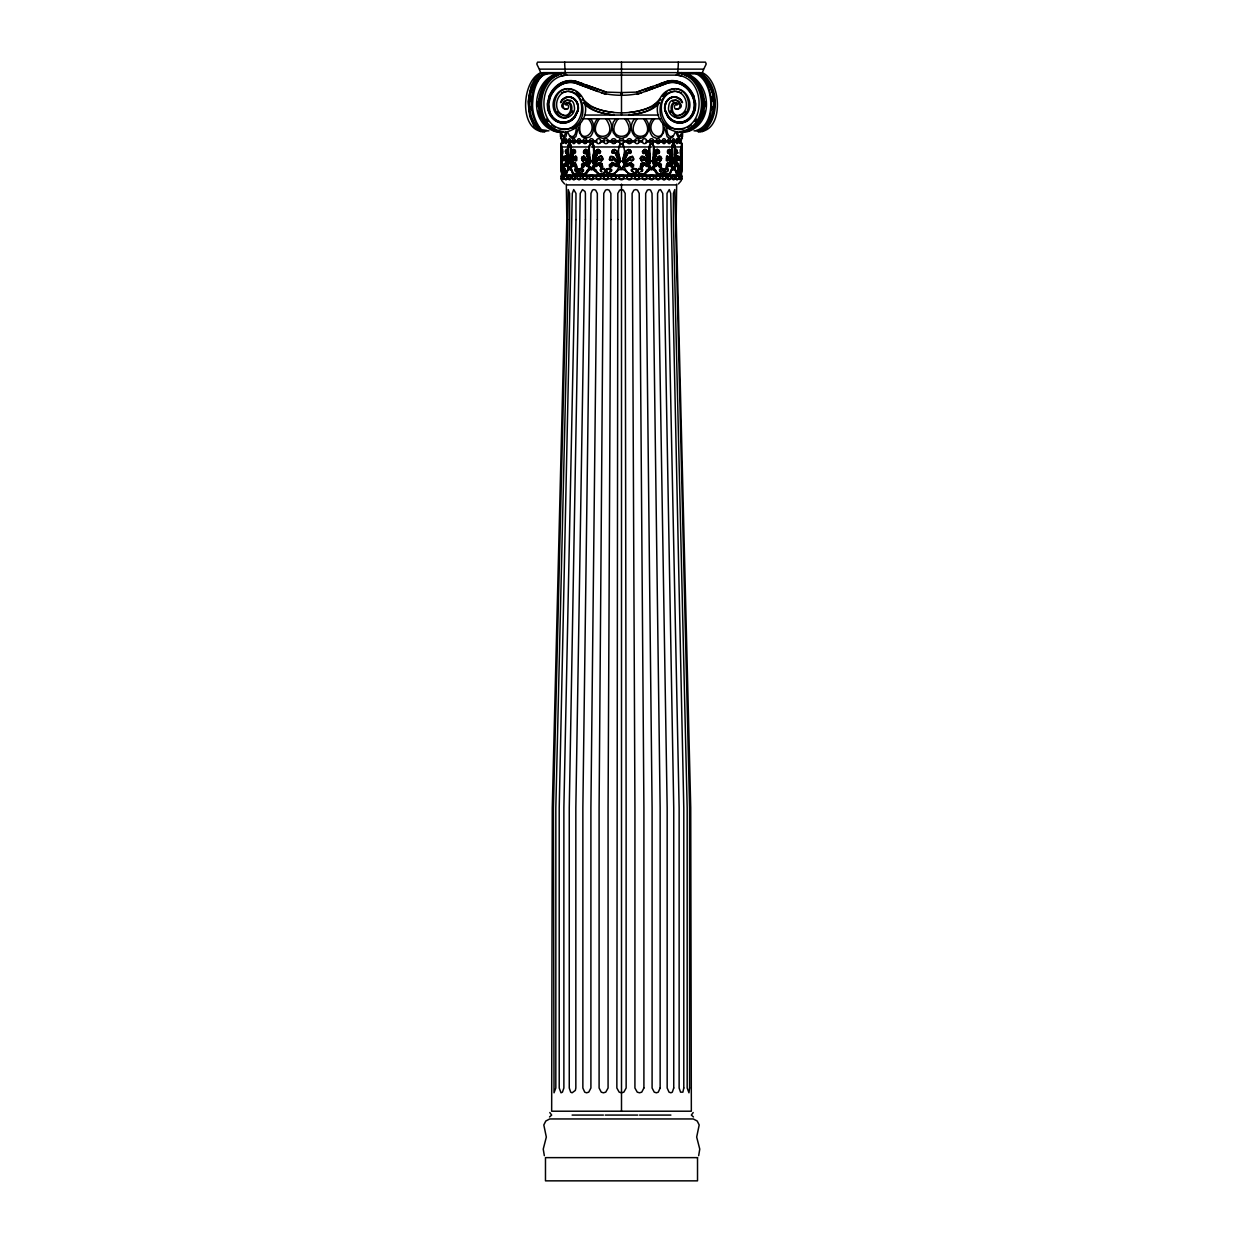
<?xml version="1.0" encoding="UTF-8"?>
<svg xmlns="http://www.w3.org/2000/svg" width="1243" height="1243" viewBox="0 0 1243 1243"><rect width="100%" height="100%" fill="white"/><g stroke="black" fill="none" stroke-linecap="round" stroke-linejoin="round"><path stroke-width="1.5" d="M565.922 152.936C567.678 148.834 567.119 173.787 570.382 167.525L571.329 166.904M681.009 174.875C683.541 168.411 679.719 139.651 681.661 153.324M586.945 155.919L585.531 151.724L584.334 153.293L583.449 151.739L585.841 149.315M621.5 169.25L620.335 167.339L613.887 164.697L612.271 164.868L610.655 167.09L609.521 164.977L612.178 162.988L617.118 164.713C623.365 165.956 613.762 148.787 613.747 152.936L612.411 153.013L611.898 151.739L613.11 149.844L616.481 150.807C618.781 164.651 624.219 164.651 626.519 150.807L629.89 149.844L631.102 151.739L630.589 153.013L629.253 152.936C629.238 148.787 619.635 165.956 625.882 164.713L630.822 162.988L633.479 164.977L632.345 167.09L630.729 164.868L629.113 164.697L622.665 167.339L621.5 169.25L625.602 170.415L629.176 174.517M648.862 166.904L651.783 169.592L650.773 167.339L644.76 164.697L643.252 164.868L641.761 167.09L640.689 164.977L643.159 162.988L647.774 164.713C653.6 165.801 644.604 148.803 644.62 152.936L643.392 153.013L643.299 150.729L646.391 149.937C650.524 164.278 653.103 165.226 656.553 149.937L658.572 149.844L659.474 152.469L658.557 153.526L657.159 151.895L655.76 155.919M671.671 166.904L673.877 169.468L673.364 167.339L669.402 164.697L668.128 166.671L666.854 166.407L668.346 162.988L671.391 164.713C675.26 164.962 669.216 148.942 669.309 152.936C667.118 154.753 666.916 150.667 668.175 149.642L670.397 150.652M561.339 153.324L561.727 149.517L561.852 157.317L562.535 149.315L562.722 153.526M562.768 159.399L562.986 160.906L562.83 156.183L562.395 160.906L562.628 158.358M562.224 174.875C560.142 172.497 562.411 161 561.168 167.525C562.271 181.866 562.022 170.555 565.037 168.799L564.291 171.954L564.555 168.193M680.589 174.44L679.579 171.72L680.869 168.193L680.869 171.954L680.278 168.193M705.573 106.525L705.62 101.553M681.584 150.17L682.003 143.737M562.178 159.399L562.193 158.374L561.277 162.957L562.426 158.498M677.932 157.193L678.258 156.478C679.766 164.309 676.658 155.515 677.419 160.565L678.631 159.539L678.103 156.276L674.188 162.957L676.347 149.937C680.698 157.861 674.669 147.653 676.674 153.526M676.798 153.075L676.829 151.677L675.974 155.919M679.486 170.384L678.616 173.942L676.301 172.777M665.922 173.896L663.98 171.72L665.906 168.193L664.896 168.908M663.607 172.637L664.29 170.12L661.727 168.209M561.401 153.091L560.935 167.339M579.393 172.637L578.896 170.12L581.273 168.209M577.078 173.896L579.02 171.72L579.052 170.12L577.094 168.193L578.104 168.908M678.15 158.358L677.451 160.906L676.86 158.374L674.063 169.25M574.25 153.075C574.577 146.534 565.021 176.024 575.385 156.183M678.041 164.791L677.528 167.277L677.015 164.697L674.529 167.339M562.597 151.677L561.914 153.293L561.587 143.737M682.065 167.339L681.211 164.697L680.418 166.546L680.76 162.771L681.863 164.76L681.444 161.139M680.232 159.399L680.014 160.906L680.17 156.183L680.465 160.549L681.024 158.172L681.925 163.175L681.848 153.091M560.966 159.026L560.997 143.737M568.937 169.25L569.636 167.339L573.598 164.697L574.872 166.671L576.146 166.407L574.654 162.988L571.609 164.713C566.42 160.798 573.505 150.341 569.791 144.406L568.362 144.406L567.88 147.497L568.641 161.528L566.357 149.315L565.829 153.526M567.973 147.482L568.113 155.033M657.531 151.677L658.262 153.526L659.318 151.755L658.246 149.642M680.776 165.07L680.791 167.09L681.211 159.57M562.1 178.588L561.945 174.843L561.665 176.086M561.044 178.588L560.779 176.288M594.138 166.904L591.217 169.592L592.227 167.339L598.24 164.697L599.747 164.868L601.239 167.09L602.311 164.977L599.841 162.988L595.226 164.713C589.306 165.785 598.644 148.585 598.271 153.075L599.483 153.526M598.567 153.075L598.334 151.677L599.079 153.293L599.965 152.392L599.701 150.729L596.609 149.937L593.89 157.395M651.845 169.25L652.793 167.339L657.951 164.697L659.241 164.868L659.147 166.873L660.344 167.277L661.447 164.977L659.318 162.988L653.74 164.558L652.653 161.528L654.082 147.482L652.995 144.219L651.456 143.737M654.144 153.091L654.253 150.17M561.183 157.395L561.945 149.315L562.131 153.526M561.463 155.282L560.795 161.543M624.281 153.091L624.639 150.17M562.131 171.954L562.131 168.193L563.374 171.72M562.333 171.954L562.722 168.193M562.457 152.625L561.867 162.957M629.315 159.71L624.079 164.542L630.838 162.771L633.588 164.791L633.464 166.546L631.118 166.873L630.729 164.868M561.292 159.073L561.168 161.528L561.883 159.073M561.805 152.936C561.758 148.135 560.826 166.003 561.23 161.978M578.461 170.384L577.995 172.373M702.015 130.515C719.744 119.592 718.221 83.701 699.887 73.881L699.964 72.638L677.497 72.638L677.404 73.881L679.222 73.865L679.331 72.638C709.986 74.922 714.29 127.299 682.982 131.758M671.686 157.317C675.089 171.285 670.039 146.084 673.209 144.406L674.079 143.955L674.965 145.571L674.996 164.558L677.684 162.988L678.258 167.09L677.637 164.868M674.514 159.026L674.359 161.528L676.643 149.315L677.466 153.153M589.213 147.482L589.477 155.033M680.978 160.487L680.978 156.4L681.366 158.638M574.577 159.399L574.639 158.374L569.636 167.339M636.525 171.736L635.763 169.343M603.29 173.445L605.481 170.384L602.715 168.706M561.277 162.957L562.007 151.677M618.361 150.17L620.071 144.406L622.929 144.406L624.204 147.497M674.374 155.033L674.343 145.571M674.996 155.033L674.856 145.571L673.892 143.737L672.09 147.482M530.994 101.553L531.398 96.55M568.657 145.571L568.626 155.033M660.282 160.689L658.666 158.374L658.774 160.565L660.173 160.906M696.266 130.422C716.962 124.813 714.305 81.96 696.189 73.865L696.298 72.638C715.58 77.765 717.988 134.073 694.029 130.81M711.68 109.726L711.975 106.525M713.094 109.462L713.389 106.401M571.314 157.317C567.833 171.425 572.992 145.835 570.071 144.219L569.108 143.737L568.144 145.571M570.366 161.528L571.407 147.482L570.584 144.219L569.014 144.219M568.471 167.339L565.985 164.697L564.384 166.407L565.316 162.988L567.228 164.713C567.212 159.197 563.483 160.021 564.742 156.478C569.838 169.39 570.133 157.643 572.526 149.937L574.561 150.729L574.142 153.293M599.546 159.399L599.934 158.374L598.536 159.71M676.285 176.288L676.378 178.759M630.403 159.399L630.543 158.172L630.652 160.565L632.034 160.906L633.806 159.539L632.423 156.276L627.793 158.498M563.623 178.588L563.638 176.288M568.129 176.288L568.222 178.759M679.362 176.288L679.455 178.759M548.971 130.81L542.663 131.152C535.935 124.098 531.584 112.336 532.765 101.553C533.169 93.893 534.77 86.047 539.074 79.568C543.797 71.224 554.192 74.192 561.945 73.865L561.836 72.638C534.878 75.217 526.97 116.826 550.54 129.552C568.035 139.387 590.798 122.234 584.614 102.765L583.355 102.765C590.922 111.761 603.026 113.486 613.995 115.055M554.86 131.152L555 129.925M561.432 160.44L561.976 158.172L562.022 160.487M677.823 72.296L678.15 66.702A16.081 2.098 -90 0 0 678.321 63.89L678.227 62.15M674.234 159.073L676.13 149.315L676.953 153.153M576.379 127.407C575.929 130.484 576.084 135.907 572.137 136.792L569.9 135.798M578.399 127.407L575.82 136.808L572.215 138.191M655.651 150.652L652.42 161.528L653.057 157.317M652.715 161.528L653.352 157.317M680.449 157.193C681.366 153.417 682.267 171.829 680.574 158.498M561.634 158.638L562.022 156.4L562.318 157.271M561.836 158.498L563.032 156.276M561.665 139.915C562.442 135.736 562.442 146.581 561.665 142.401M562.224 178.588L561.945 179.831L561.665 178.588M667.926 159.399L667.771 160.565L666.248 160.549L666.668 156.276L669.169 157.069L672.945 162.973L672.292 150.17M681.335 142.401C680.558 146.581 680.558 135.736 681.335 139.915M681.335 178.588L681.055 179.831L680.776 178.588M681.428 178.759L681.568 179.831M668.408 164.868L667.305 167.277L666.466 164.791L668.159 162.771M680.993 173.787L681.723 168.38M563.001 167.277C564.555 159.57 560.344 167.727 561.805 161.264M561.929 164.542L562.628 159.71M680.667 171.954L681.055 170.12L680.884 171.954M675.462 155.919L676.316 151.677M593.595 159.073C590.161 167.805 596.997 145.369 592.709 144.219M592.678 161.528L594.263 147.482L593.004 144.219L591.248 143.737M562.038 159.71C560.795 163.967 563.188 172.28 562.022 162.988L561.339 164.542M566.792 171.518L568.486 168.318M572.433 176.288L572.557 178.759A2.502 1.523 -90 0 0 575.012 178.945A2.502 1.523 -90 0 0 574.359 174.999A2.502 1.523 -90 0 0 572.324 177.345M653.523 155.033L653.461 145.571M667.942 176.288L668.081 178.759M571.733 155.282L572.075 153.231M677.855 174.875L679.688 172.637M562.426 165.599L561.013 169.468M580.139 124.16C576.441 147.202 601.332 133.187 588.296 118.8M583.93 160.565L583.915 158.172L582.718 160.689M664.368 127.407L663.451 132.721L660.825 136.808L656.801 138.47L652.793 136.808C648.504 131.882 648.085 123.88 652.295 118.8M591.544 143.737L590.005 144.219L588.918 147.482L590.347 161.528L589.26 164.558L583.682 162.988L581.553 164.977L582.656 167.277L583.853 166.873L583.759 164.868L585.049 164.697L590.207 167.339L591.155 169.25M589.539 145.571L588.918 153.091M577.265 177.345A2.502 1.771 -90 0 1 579.626 174.999A2.502 1.771 -90 0 1 580.372 178.945A2.502 1.771 -90 0 1 577.498 178.588L577.311 176.288M583.557 166.873L583.868 165.07L585.422 164.915M665.875 177.345L665.642 178.588A2.502 1.771 -90 0 1 662.628 178.945A2.502 1.771 -90 0 1 663.374 174.999A2.502 1.771 -90 0 1 665.735 177.345L665.689 176.288M675.182 158.047L674.188 162.957M672.836 176.288L672.976 178.759M675.804 157.97L674.794 162.973L677.513 156.183M629.005 115.055C639.974 113.486 652.078 111.761 659.645 102.765L658.386 102.765C651.472 124.098 679.144 141.282 696.002 127.283C715.393 112.025 706.397 75.217 681.164 72.638L681.055 73.865L696.189 73.865M643.159 159.399L641.637 160.906L639.927 158.358L643.004 156.183M560.36 132.286L560.484 136.792M624.483 153.091L622.883 159.026M642.491 166.873L642.864 165.07L644.62 164.915L647.106 166.686M643.252 164.868L642.786 166.873L640.3 166.546L641.139 163.439L643.051 162.771M583.759 164.868L582.47 167.09L581.584 164.791L582.392 163.439L587.038 163.765M562.178 174.44L563.281 170.384L562.147 168.675M670.428 171.518L671.577 169.095L673.877 168.38M570.739 157.395L572.106 150.652L573.489 149.315L575.136 151.755L573.738 153.075C574.25 146.379 566.218 173.523 572.883 158.638M583.138 176.288L583.309 178.759M656.428 176.288L656.599 178.759M659.815 178.588L659.862 176.288M618.579 147.482L619.931 144.219L623.069 144.219L624.421 150.17M667.677 168.799C669.759 170.182 665.518 173.352 667.6 170.866L667.615 170.011M667.6 170.866L667.833 168.799L665.751 168.193M674.685 162.957L676.782 151.724M612.271 164.868L611.882 166.873L609.536 166.546L609.412 164.791L612.162 162.771L618.921 164.542L612.457 158.172L612.146 160.487L610.018 160.378L609.893 157.271L612.162 156.4L613.669 157.224L619.371 163.175L620.506 161.528L619.123 155.033M678.709 171.954L678.756 168.675L678.352 170.866C678.756 176.009 677.388 160.937 678.585 171.954M589.508 176.288L589.695 178.759M653.445 178.588L653.492 176.288M662.799 176.288L662.985 178.759M573.691 151.832L574.732 152.392L573.691 151.832L573.691 152.936C575.882 154.753 576.084 150.667 574.825 149.642L572.603 150.652M566.901 132.721L565.907 136.808L563.561 138.191M680.822 134.089L678.631 138.47L676.099 132.721M680.216 169.343L680.325 173.072M569.853 161.528L570.459 159.073M596.469 176.288L596.671 178.759M600.416 178.588L600.462 176.288M642.538 176.288L642.74 178.759M680.791 135.767C679.051 138.657 677.513 133.7 677.684 132.286M674.685 169.499L673.877 169.592L674.374 167.525L676.845 164.915M562.675 173.072L562.784 169.343M562.924 139.915C564.446 135.611 564.446 146.705 562.924 142.401M562.924 176.086C564.446 171.798 564.446 182.892 562.924 178.588M680.076 142.401C678.554 146.705 678.554 135.611 680.076 139.915M680.076 178.588C678.554 182.892 678.554 171.798 680.076 176.086M624.095 155.033L622.494 161.528L623.629 163.175L626.348 160.44M603.88 176.288L604.098 178.759M611.509 176.288L611.727 178.759M627.218 176.288L627.435 178.759M639.057 178.588L639.12 176.288M649.965 176.288L650.182 178.759M655.993 155.857L653.569 163.175L657.034 158.638M665.285 110.378A10.659 9.229 -89.3 0 1 669.759 98.446A10.659 9.229 -89.3 0 1 680.884 100.341A10.674 9.245 -90 0 0 669.759 98.43A10.674 9.245 -90 0 0 665.331 110.394L668.299 116.407A17.386 15.009 89.5 0 0 691.17 115.754C694.821 110.114 695.272 102.749 692.444 96.659A25.917 22.529 -89.9 0 0 667.848 82.939L645.086 91.516M668.408 116.422A17.433 15.102 -90 0 0 691.403 115.785C695.148 110.161 695.598 102.734 692.786 96.628A25.994 22.498 90 0 0 668.237 82.846L657.842 86.715M681.941 168.38L680.791 174.253M670.971 171.674L672.043 169.794M530.808 92.246L533.682 83.965M619.465 176.288L619.698 178.759M635.173 176.288L635.406 178.759M681.413 143.737L680.869 153.526L681.18 151.693M565.316 132.286C565.441 133.654 564.011 138.626 562.209 135.798M587.255 170.12L586.199 172.777L583.06 174.253M656.055 155.919L657.469 151.724L659.427 152.392L658.666 153.293L658.106 151.693M656.584 154.132L657.827 151.677M582.47 170.866L582.361 169.203M668.081 170.12L666.776 171.643M595.273 153.231L596.904 149.75M575.633 169.203L576.053 171.954L575.167 168.799L577.249 168.193M576.224 171.643L575.245 171.208L575.323 168.799M594.76 155.282C590.876 169.934 588.576 155.841 586.447 149.937L584.428 149.844L583.526 152.469L584.443 153.526L585.841 151.895L587.24 155.919M652.42 161.528L656.351 149.75M640.782 173.942L644.573 173.787L647.075 170.12M704.781 111.326L701.907 118.536M642.413 171.208L640.813 171.643L642.134 170.011M641.901 170.866L641.73 169.203L640.223 168.706M652.793 167.339L653.865 164.34L658.945 158.234L659.07 160.565M570.894 162.957L574.282 151.677M549.173 96.037L547.293 103.759L547.573 108.296A18.272 15.833 90 0 0 558.993 122.435A18.272 15.833 90 0 0 575.012 116.858L578.166 110.503A10.954 9.493 89.1 0 0 573.458 98.228A11.001 9.524 -90 0 0 561.96 100.17L560.593 102.516L562.069 100.279A10.954 9.493 89.1 0 1 573.458 98.228A11.001 9.524 -90 0 1 578.042 110.503L575.152 116.795M670.412 173.212L671.127 171.674M667.864 174.253L670.148 172.777L671.748 169.095M698.659 1155.695L699.762 1149.107L696.67 1137.065L699.188 1124.962L697.199 1121.015L693.283 1118.949L549.717 1118.949L545.801 1121.015L543.812 1124.962L546.33 1137.065L543.238 1149.107L544.341 1155.695M655.185 158.047L653.103 162.957L659.334 156.4L661.587 158.42L659.878 160.906M577.715 110.378A10.659 9.229 89.3 0 0 573.241 98.446A10.659 9.229 89.3 0 0 562.116 100.341A10.674 9.245 -90 0 1 573.241 98.43A10.674 9.245 -90 0 1 577.669 110.394L574.701 116.407A17.386 15.009 -89.5 0 1 551.83 115.754C547.728 110.596 547.448 102.672 550.214 96.628A25.994 22.498 -90 0 1 574.763 82.846L585.158 86.715M577.622 110.378L574.608 116.438M565.487 156.183L568.812 162.957L566 156.183L564.897 156.276L564.338 158.358L565.052 160.906L566.14 158.374L565.549 160.906L564.85 158.358M565.068 157.193L564.897 156.276M592.383 161.528L595.785 150.652L598.194 149.315M572.168 112.554L572.774 111M566.622 178.759L566.715 176.288M677.855 178.759L677.917 178.588A2.502 0.963 -90 0 1 676.378 179.256A2.502 0.963 -90 0 1 676.378 175.434A2.502 0.963 -90 0 1 677.823 176.102M582.998 174.875L586.82 173.212L588.887 169.794M568.315 169.499L574.313 164.915L575.525 166.873L576.97 166.546L575.354 162.771L571.764 164.511M592.227 167.339C592.693 165.039 600.307 154.52 599.779 160.565L602.078 160.549L602.249 157.193M622.712 161.528L626.379 150.652L628.632 149.315L630.869 150.621L631.164 152.469L630.015 153.526L628.632 151.895L623.566 162.957L627.964 158.638M677.031 159.57L674.374 164.542L675.073 162.817M533.542 87.15L535.22 83.063M564.819 169.203L563.918 168.706L562.162 173.942M674.778 178.759L674.871 176.288M682.221 143.955L681.832 161.528L681.117 159.073M583.542 170.12L581.848 168.193L583.542 170.12L582.019 171.954M622.665 167.339L624.002 164.34L630.512 158.374M647.385 171.674L649.996 169.499M709.535 122.482L710.98 119.142M653.336 162.973L654.828 159.648M564.773 62.15L564.679 63.89A16.081 2.098 -90 0 0 564.85 66.702L565.177 72.296M675.71 161.264L676.394 159.71M659.458 170.12L661.152 168.193L659.458 170.12L660.981 171.954M640.751 157.193L640.922 160.549L643.221 160.565M660.639 169.203L660.53 170.866M563.949 168.193L563.157 171.72L564.943 174.253L567.849 169.095M674.918 132.721L673.007 136.808L670.101 138.47L667.18 136.808L664.601 127.407M613.824 174.517L618.377 169.794L621.5 169.592L622.743 167.525L630.714 165.07M616.87 171.674L618.439 169.794M642.351 171.208L642.274 168.799L639.353 168.193L636.944 170.12L637.737 172.637M562.644 173.445L561.991 174.253M600.649 171.208L600.726 168.799L603.647 168.193L606.056 170.12L605.263 172.637M600.136 170.12L600.789 168.799M663.762 172.637L661.447 174.44M587.597 171.674L584.987 174.517M549.53 1116.991L551.659 1115.08L549.81 1112.547M680.931 169.203L678.056 174.253L675.151 169.095M651.441 169.468L653.973 166.904M652.746 167.525L651.736 169.468L650.586 167.525L644.325 164.915M611.292 171.208L611.929 170.12L609.987 168.193L606.786 168.908M578.057 173.476L578.508 172.637M594.496 161.839L593.175 162.957L598.629 151.677M593.47 162.957L598.194 151.895M660.748 160.549L660.903 157.193L658.961 156.183L655.185 160.316M661.043 160.549L661.649 158.358L660.499 156.276L657.889 157.069M631.708 171.208L631.071 170.12L633.013 168.193L636.214 168.908M628.927 112.554C640.953 111.047 655.045 108.063 661.214 96.41C664.182 91.858 669.293 88.641 674.84 88.812M573.613 159.57L574.468 158.172L574.732 160.565L576.239 160.549C575.975 155.655 577.203 155.655 576.752 160.549L575.229 160.565L575.074 159.399M575.152 158.374L570.692 164.542L572.821 161.264M650.928 161.528L649.871 163.175L644.558 157.224L641.761 156.478L640.533 158.42L641.155 160.378L643.144 160.487L643.066 158.374L644.464 159.71M646.546 171.518L644.511 173.787M599.872 153.153L600.4 151.755L599.157 149.642M634.753 118.8C629.828 123.601 630.356 132.209 635.344 136.808L640.316 138.191M535.904 81.898L537.271 79.568M589.306 145.571L591.14 143.955L593.284 145.571L593.734 153.091L592.072 161.528L592.88 162.973L595.661 160.44M579.906 169.343L579.735 172.373M570.382 162.957L573.722 157.224L575.571 156.478L576.348 159.601L574.67 160.487M566.699 172.777L564.384 173.942L563.514 170.384M663.265 172.373L663.094 169.343M579.456 168.908L578.741 171.72M574.919 178.759L575.058 176.288M673.1 135.798L670.863 136.792C666.901 135.922 667.071 130.484 666.621 127.407M564.415 171.954L565.332 170.12L564.291 171.954M603.01 159.539L601.363 160.906L599.841 159.399M650.291 144.219L648.83 150.17L650.26 159.026M570.024 178.759L570.164 176.288M568.067 169.794L566.155 174.517L563.716 173.896M565.922 174.517L567.833 169.794L570.397 169.499M681.055 180.919L678.383 183.98M679.284 173.896L676.845 174.517L674.933 169.794M682.516 136.792L682.64 132.286M675.042 164.511L677.497 162.771L678.507 166.546L678.041 167.277L677.451 165.07L676.332 164.915L673.861 167.525M609.676 171.643L610.624 169.203L607.174 169.343M641.435 163.439L640.596 166.546L641.745 167.277M634.8 173.896L637.208 171.72L636.152 168.908M635.934 173.476L636.525 172.637M568.533 161.528L566.653 149.937C562.706 151.226 568.02 153.635 566.326 153.526M605.325 172.637L602.296 174.44L598.287 174.517M658.666 158.374L653.507 164.542L658.013 159.71M542.818 85.798L544.791 83.063M584.754 149.642L583.682 151.755L584.738 153.526L585.469 151.677M654.704 118.8C641.668 133.187 666.559 147.202 662.861 124.16M694.93 121.363L696.593 119.142M597.634 118.8C592.693 123.601 593.222 132.209 598.225 136.808L602.933 138.47L607.656 136.808C612.644 132.209 613.172 123.601 608.247 118.8M587.815 158.047L589.897 162.957L583.744 156.183L581.802 157.193L581.957 160.549M587.815 160.316L584.039 156.183L582.097 157.193L582.252 160.549M662.457 96.41L666.823 91.749M615.922 118.8L613.296 122.094L612.162 127.407L613.296 132.721L616.544 136.808L621.5 138.47L626.456 136.808L629.704 132.721L630.838 127.407L629.704 122.094L627.078 118.8M586.401 178.759L586.572 176.288M572.168 166.686L573.8 164.915L575.012 166.873L576.457 166.546L574.841 162.771M600.587 171.208L601.923 171.954L600.804 170.011L602.777 168.706M607.237 169.343L606.475 171.736M595.599 160.316L597.168 158.638M639.71 173.445L637.519 170.384L640.285 168.706M637.581 170.384L638.451 169.343M676.72 162.973L674.374 164.542M669.138 173.787L669.977 172.777M643.843 149.642L642.6 151.755L643.128 153.153M636.587 171.736L631.475 174.253M702.435 72.296L704.89 66.702A16.081 15.941 -90 0 0 706.21 63.89L705.434 62.15L537.566 62.15L536.79 63.89A16.081 15.941 -90 0 0 538.11 66.702L540.565 72.296M685.546 111.699L681.785 114.822M606.848 168.908L605.792 171.72L608.2 173.896M535.655 80.609L537.939 77.952M580.015 178.759L580.201 176.288M637.177 118.8C621.096 142.137 659.707 142.122 643.625 118.8M633.386 171.643L632.19 170.866L632.376 169.203L635.826 169.343M597.122 158.498L599.856 156.4L601.239 156.478L602.467 158.42M598.706 157.069L593.175 162.957M575.478 169.203L576.612 168.706M670.583 173.212L667.817 174.875L665.751 173.896M671.313 170.415L672.774 169.499M646.329 178.759L646.531 176.288M599.375 118.8C583.293 142.122 621.904 142.137 605.823 118.8M618.113 118.8C601.239 142.137 641.761 142.137 624.887 118.8M578.741 124.331L572.914 129.256M593.952 164.542L597.168 161.264M615.565 178.759L615.782 176.288M631.273 178.759L631.491 176.288M592.818 178.759L593.035 176.288M655.434 166.686L657.873 164.915M656.848 165.599L653.678 166.904M596.873 161.264L598.831 159.71M607.594 178.759L607.827 176.288M623.302 178.759L623.535 176.288M658.386 102.765C651.285 111.684 639.539 113.517 628.927 115.055M587.007 155.857L589.664 162.973L583.666 156.4L581.413 158.42L583.122 160.906M652.777 106.323L660.825 99.409L659.567 99.409M588.452 169.095L584.847 173.787M573.831 157.069L576.332 156.276M582.175 171.954L583.076 171.208M595.894 166.686L598.38 164.915L600.136 165.07L600.509 166.873M665.021 169.343L666.559 168.706M587.908 170.415L589.85 169.499M647.013 170.12L648.411 169.095M574.126 162.973L570.692 164.542M660.049 167.277L661.121 164.791L658.93 162.771M581.646 171.441L582.889 170.011L580.497 168.722L579.191 171.736L581.677 173.942M654.906 164.511L657.625 162.973M672.603 101.506L675.664 100.124M617.926 169.095L615.114 172.777L611.463 174.253M673.147 161.528L670.894 150.652L669.511 149.315L667.864 151.755L668.656 153.526L669.231 151.677L668.858 153.293M648.893 169.794L644.666 174.517M564.897 103.278C573.38 100.077 572.401 116.733 564.042 115.413M611.354 171.208L609.893 171.954M554.316 76.802C534.039 87.026 533.698 122.451 556.351 129.847M601.255 167.277L602.404 166.546L601.565 163.439M687.938 127.268L691.17 125.201M576.068 173.942L577.032 173.445M595.273 164.511L600.245 162.771M577.249 173.896L573.613 174.517M661.323 173.942L663.809 171.736L662.503 168.722L660.111 170.011L661.354 171.441M598.675 164.915L592.414 167.525L591.264 169.468L590.254 167.525M588.296 169.095L589.788 168.318M655.962 163.765L660.608 163.439L661.323 166.546L659.613 166.671L659.241 164.868M576.876 173.445L578.554 171.736L577.016 168.722L577.979 169.343M679.439 138.191L678.631 138.47M598.411 157.069L601.736 156.276L599.996 156.183M568.937 116.391L565.783 117.743M599.188 153.526L600.695 151.755L597.899 149.315M629.331 157.224L632.33 156.478L633.666 158.42L632.982 160.378L630.854 160.487M669.309 151.832L668.268 152.392L669.666 149.517L671.002 150.807L672.634 161.528M561.059 168.38L561.572 171.518M561.277 168.38L562.007 173.787M682.407 138.191L681.568 138.47M584.894 151.693L583.573 152.392L584.94 151.832M648.349 169.095L651.783 168.38M598.396 162.973L593.657 164.542M643.517 153.526L644.729 153.075L644.666 151.677L644.433 153.075M561.479 93.007C584.117 82.628 591.684 123.181 570.086 128.417C536.65 135.425 534.878 76.615 566.948 75.124M584.07 162.771L581.879 164.791L582.951 167.277M617.864 169.095L625.136 169.095M644.573 151.693L643.035 152.392L644.635 151.832M603.337 173.445L600.431 174.253L597.106 172.777M602.358 174.44L603.616 173.896M613.685 151.693L612.038 152.392L613.747 151.832M634.862 173.896L629.113 174.517M555.839 76.165L558.884 74.875M585.702 138.191L590.207 136.808C594.496 131.882 594.915 123.88 590.705 118.8M651.239 106.945C632.563 114.807 610.437 114.807 591.761 106.945M656.055 149.75L657.454 149.315M686.649 129.847C709.302 122.451 708.961 87.026 688.684 76.802M657.469 86.792L637.193 94.359M659.598 83.918L667.46 81.183A27.47 23.881 -90 0 1 693.423 96.053L695.288 103.775A18.21 15.755 89.2 0 1 685.639 121.628A18.21 15.755 89.2 0 1 667.833 116.826L664.834 110.503A10.954 9.493 -89.1 0 1 669.542 98.228A11.001 9.524 90 0 1 681.04 100.17L682.454 102.454L680.993 100.201A10.954 9.493 -89.1 0 0 669.542 98.228A11.001 9.524 90 0 0 664.958 110.503L667.848 116.795M656.817 84.944L667.926 81.075M657.267 84.85L636.773 92.091L621.5 92.588L606.102 92.091L585.733 84.85M641.543 92.821C628.834 96.115 614.166 96.115 601.457 92.821M669.387 90.211L672.09 89.232M542.771 131.758C523.94 120.555 525.525 82.753 544.869 72.638L544.978 73.865C524.328 80.484 523.054 119.856 540.985 130.515M652.777 86.513L636.898 92.091M540.876 72.638C521.252 80.64 518.378 132.644 544.993 131.665M560.018 131.758C528.71 127.299 533.014 74.922 563.669 72.638L563.778 73.865L565.596 73.881L565.503 72.638L543.036 72.638L540.13 73.679L534.941 78.558L531.01 86.466L528.337 101.46L529.736 116.36L534.443 127.283L540.938 131.758M640.161 138.47L644.775 136.808C649.778 132.209 650.307 123.601 645.366 118.8M651.752 143.737L649.996 144.219L648.737 147.482L650.322 161.528L649.716 145.571L650.524 144.406L652.995 144.406L654.02 147.497M582.827 160.906L584.226 160.565L584.334 158.374L590.207 167.339M679.113 115.273C690.72 111.87 687.519 92.666 676.006 91.438M702.062 131.758C720.8 120.524 719.231 82.799 699.964 72.638M698.411 131.758L700.337 131.152M700.229 131.758C719.06 120.555 717.475 82.753 698.131 72.638L698.022 73.865L699.887 73.881M574.981 174.253L576.239 173.942M645.101 149.315L642.305 151.755L643.812 153.526M668.33 160.487L667.025 160.378L666.605 158.42L667.429 156.478L669.278 157.224M659.831 174.875L661.618 174.44M566.699 88.952C551.845 90.444 549.624 116.407 565.301 117.914M566.994 91.438C555.481 92.666 552.28 111.87 563.887 115.273M667.988 174.875L669.387 174.517M680.869 168.193L679.797 170.12L680.838 173.942M565.503 72.638C534.785 74.891 530.466 127.33 561.852 131.758M561.044 76.087L565.689 75.124L677.311 75.124L681.956 76.087M567.538 100.124C561.914 99.86 561.308 110.782 567.274 109.198A2.502 2.16 -90 0 0 568.424 105.935A2.502 2.16 -90 0 0 565.581 104.598C573.443 96.022 575.431 119.856 562.628 115.273M659.769 174.253L661.494 173.942M688.684 131.059L688 129.925M684.52 128.619C661.4 136.186 651.021 94.825 674.933 91.314M679.905 131.758C711.276 127.33 706.956 74.891 676.254 72.638L566.746 72.638C536.044 74.891 531.724 127.33 563.095 131.758M681.148 131.758C712.534 127.33 708.215 74.891 677.497 72.638M600.493 174.253L602.218 173.942M644.713 174.517L640.642 174.44L637.675 172.637M668.237 165.07L670.832 166.686M613.887 174.517L608.138 173.896M680.372 115.273C667.569 119.856 669.557 96.022 677.419 104.598A2.502 2.16 -90 0 0 674.576 105.935A2.502 2.16 -90 0 0 675.726 109.198C681.692 110.767 681.071 99.875 675.462 100.124M677.699 117.914C693.376 116.407 691.155 90.444 676.301 88.952M612.286 165.07L620.257 167.525L621.5 169.468M549.67 112.134L551.876 115.723M674.731 168.318L672.587 168.318M570.413 168.318L569.123 168.38M666.388 168.706L667.522 169.203M653.305 169.499L649.934 169.499M569.418 88.812C555.87 86.917 547.743 105.733 557.159 114.931C563.53 122.032 576.581 115.754 574.266 106.261C572.945 91.982 553.306 106.727 566.016 109.198A2.502 2.16 -90 0 0 566.513 108.871M593.066 169.499L589.695 169.499M678.833 168.209C681.459 181.494 682.267 169.918 680.993 164.915M546.734 130.422L542.803 129.925M651.612 168.38L653.383 168.318M591.217 168.38L594.651 169.095M653.507 164.542L655.201 164.511M581.102 168.209L582.019 168.193M539.913 69.142L703.087 69.142M614.073 112.554C602.871 111.14 590.953 108.623 583.433 99.409L582.175 99.409L590.223 106.323M584.365 115.055L658.635 115.055M582.501 118.8L660.499 118.8M561.432 138.47L560.593 138.191M563.032 140.723L596.904 140.723M600.353 140.723L604.145 140.723M605.838 140.723L637.162 140.723M638.855 140.723L642.647 140.723M646.096 140.723L679.968 140.723M563.032 141.966L577.109 141.966M578.694 141.966L596.904 141.966M600.353 141.966L604.145 141.966M607.578 141.966L619.775 141.966M623.225 141.966L635.422 141.966M638.855 141.966L642.647 141.966M646.096 141.966L664.306 141.966M665.891 141.966L679.968 141.966M561.432 146.969L567.973 146.969M569.48 146.969L589.695 146.969M591.466 146.969L651.534 146.969M653.305 146.969L673.52 146.969M675.027 146.969L681.568 146.969M668.75 153.075L669.231 151.677M641.559 156.276L644.589 157.069L647.401 160.316M666.668 156.276L666.761 160.549L668.268 160.565L668.641 158.234L673.364 167.339M587.349 150.652L590.58 161.528L589.943 157.317M648.504 161.839L649.825 162.957L644.371 151.677M667.615 156.183L672.618 162.957L668.718 151.677M567.927 162.817L568.626 164.542L565.969 159.57M584.334 158.374L589.493 164.542L585.018 159.57M649.048 164.542L645.832 161.264M668.423 159.399L668.361 158.374L672.308 164.542L667.848 158.374M679.999 167.277L680.185 162.771L681.661 164.542M678.445 168.193L679.284 168.193M665.828 168.722L664.446 171.736L666.124 173.445M678.538 168.675L679.517 169.343M681.987 169.468L680.574 165.599M642.864 170.12L642.211 168.799M660.825 171.954L659.924 171.208M563.312 172.637L563.685 173.476L562.131 168.193M607.066 173.476L606.475 172.637M664.943 173.476L664.492 172.637M679.548 173.476L679.035 168.722M561.432 174.937L681.568 174.937M562.846 176.288L680.154 176.288M682.221 176.288L681.972 178.759M560.779 178.759L682.221 178.759M566.435 184.912L676.565 184.912M572.106 1115.08L603.43 1115.08M605.232 1115.08L637.768 1115.08M639.57 1115.08L670.894 1115.08M633.107 171.954L631.646 171.208M649.343 164.542L644.604 162.973M660.981 168.193L661.898 168.209M587.799 164.511L589.493 164.542M672.308 164.542L668.874 162.973M698.007 131.665C724.622 132.644 721.748 80.64 702.124 72.638M589.617 168.318L591.388 168.38M673.582 88.812C687.13 86.917 695.257 105.733 685.841 114.931C679.47 122.032 666.419 115.754 668.734 106.261C670.055 91.982 689.694 106.727 676.984 109.198A2.502 2.16 -90 0 1 676.487 108.871M568.626 164.542L566.28 162.973M568.269 168.318L571.423 169.095L572.572 171.518M672.603 169.499L675.167 169.794L677.078 174.517M678.958 115.413C670.599 116.733 669.62 100.077 678.103 103.278M642.755 162.771L647.727 164.511M657.578 164.915L659.132 165.07L659.443 166.873M589.322 166.904L586.152 165.599M678.103 156.276L677 156.183C675.741 158.731 673.799 165.179 672.603 159.151M568.16 88.812C574.934 88.579 580.823 93.411 583.433 99.409M568.067 91.314C591.979 94.825 581.6 136.186 558.48 128.619M614.073 115.055C603.461 113.517 591.715 111.684 584.614 102.765M611.525 174.253L606.413 171.736M599.856 160.487L601.845 160.378L603.073 158.358L601.441 156.276M682.205 161.543L681.537 155.282M642.569 174.253L639.663 173.445M554.316 131.059L558.185 131.758M660.002 174.875L656.18 173.212L654.113 169.794M581.506 173.942L583.231 174.253M676.052 75.124C708.122 76.615 706.35 135.425 672.914 128.417C651.316 123.181 658.883 82.628 681.521 93.007M631.537 174.253L627.824 172.777L625.074 169.095M567.336 100.124L570.397 101.506M575.183 174.875L572.417 173.212M659.94 174.253L656.801 172.777L655.745 170.12M593.004 169.499L595.615 171.674M581.382 174.44L583.169 174.875M666.761 173.942L668.019 174.253M575.074 81.075L606.227 92.091M653.15 169.499L655.092 170.415M546.811 73.865L546.702 72.638C527.42 82.861 526.55 117.634 542.663 131.152M657.159 149.315L659.613 151.755L658.06 151.832M542.336 131.059L544.589 131.758M677.217 117.743L674.063 116.391M629.253 151.832L630.962 152.392L629.315 151.693M644.806 149.315L647.215 150.652L648.535 155.282M598.365 151.832L599.965 152.392L598.427 151.693M570.91 89.232L573.613 90.211M575.136 174.253L572.852 172.777L571.252 169.095M605.807 94.359L585.531 86.792M583.402 83.918L575.54 81.183A27.47 23.881 90 0 0 549.577 96.053L547.712 103.775A18.21 15.755 -89.2 0 0 557.361 121.628A18.21 15.755 -89.2 0 0 575.167 116.826M597.914 91.516L575.152 82.939A25.917 22.529 89.9 0 0 550.54 96.659L548.676 103.853L549.95 112.119M585.546 149.315L586.945 149.75M599.949 162.771L601.861 163.439L602.7 166.546L600.214 166.873L599.841 165.07M570.226 169.499L571.687 170.415M586.199 138.47L582.175 136.808L579.549 132.721L578.632 127.407M684.116 74.875L687.161 76.165M639.43 173.896L640.704 174.44M589.027 166.904L591.559 169.468M613.824 157.069L610.577 156.276L609.194 159.539L612.348 160.565L612.488 158.374L618.998 164.34L620.335 167.339M565.145 174.875L563.452 173.476M561.214 114.822L557.454 111.699M572.899 138.47L569.993 136.808L568.082 132.721M581.553 174.44L579.238 172.637M585.173 151.677L586.416 154.132M585.375 162.973L588.094 164.511M653.212 168.318L654.704 169.095M665.968 173.445L666.932 173.942M624.561 169.794L626.13 171.674M551.83 125.201L555.062 127.268M585.127 164.915L587.566 166.686M598.334 174.517L595.009 170.415M670.086 129.256L664.259 124.331M598.489 173.787L595.925 170.12M594.589 169.095L595.987 170.12M658.013 174.517L655.574 171.674M673.986 144.219L672.416 144.219L671.841 145.571L672.152 157.317M658.153 173.787L654.548 169.095M564.617 183.98L561.945 180.919M576.177 91.749L580.543 96.41M671.236 164.511L667.646 162.771L666.03 166.546L667.475 166.873L668.687 164.915L673.131 167.525L673.877 169.468M644.169 159.71L646.127 161.264M569.139 167.525L565.363 164.868M570.957 169.794L572.029 171.674M649.825 162.957L644.294 157.069M564.369 138.47L562.178 134.089M646.096 149.75L647.727 153.231M615.207 158.498L619.434 162.957L614.881 152.625L613.902 151.677L613.964 153.075L612.255 153.153L612.131 150.621L614.368 149.315L616.621 150.652L620.288 161.528L618.719 153.091M705.061 77.952L707.345 80.609M573.023 172.777L573.862 173.787M604.549 169.343L605.419 170.384M566.684 151.677L567.026 155.919M674.514 168.318L676.208 171.518M586.649 149.75L590.58 161.528M546.407 119.142L548.07 121.363M698.209 83.063L700.182 85.798M566.155 164.915L569.123 169.468M567.958 164.511L565.503 162.771L564.493 166.546C565.751 165.816 566.761 165.816 565.006 166.546L564.959 164.791M644.806 151.895L649.53 162.957M665.005 172.373L664.539 170.384M663.374 168.908L664.135 171.72M672.618 162.957L670.024 158.498M668.392 116.438L665.378 110.378M705.729 79.568L707.096 81.898M681.009 174.253L680.356 173.445M541.093 118.536L538.219 111.326M693.47 1116.991L691.341 1115.08L693.19 1112.547M589.602 162.957L587.566 157.97M679.051 168.193L679.579 171.72M562.209 174.253L561.65 172.777M566.606 159.71L567.29 161.264M668.998 151.895L672.106 162.957M532.02 119.142L533.465 122.482M560.779 143.955L561.168 150.17M709.318 83.965L712.192 92.246M707.78 83.063L709.458 87.15M650.773 167.339C650.4 164.775 643.812 156.898 643.377 159.337M565.083 178.588L565.145 178.759A2.502 0.963 -90 0 0 566.622 179.256A2.502 0.963 -90 0 0 566.622 175.434A2.502 0.963 -90 0 0 565.177 176.102M670.226 111L670.832 112.554M650.617 161.528L648.893 157.317M649.405 159.073L650.322 161.528M571.873 171.674L572.588 173.212M693.827 96.037L695.707 103.759L695.427 108.296A18.272 15.833 -90 0 1 684.007 122.435A18.272 15.833 -90 0 1 667.988 116.858M600.866 170.011L601.146 170.866M648.24 155.282L649.11 157.395M566.87 151.895L567.538 155.919M680.278 153.526L680.465 149.315L681.04 157.317L681.009 153.091M566.047 153.153L566.87 149.315L568.766 159.073M568.812 162.957L567.818 158.047M568.315 162.957L567.196 157.97M575.385 170.011L575.556 170.866M589.726 157.317L590.285 161.528M670.925 153.231L671.267 155.282M670.567 176.288L670.536 178.588A2.502 1.523 -90 0 1 667.988 178.945A2.502 1.523 -90 0 1 668.641 174.999A2.502 1.523 -90 0 1 670.676 177.345M680.372 159.71L681.071 164.542M681.335 176.086L681.055 174.843L680.9 178.588M561.541 178.588L561.432 179.831M562.442 156.276L562.551 157.193M681.133 162.957L680.807 158.374L680.822 159.399M529.611 106.401L529.906 109.462M681.055 151.895L681.195 154.132M531.025 106.525L531.32 109.726M711.602 96.55L712.006 101.553M681.723 162.957L680.543 152.625M680.884 159.725L680.605 154.132M543.036 72.638L543.113 73.881M618.579 150.17L618.517 153.091M681.817 157.395L681.055 149.315L680.729 152.469M681.785 159.026L681.832 161.528M663.948 170.12L663.98 171.72M578.881 170.12L578.912 171.72M537.38 101.553L537.427 106.525M681.568 134.089L681.568 139.915M681.568 142.401L681.568 143.66M681.568 174.843L681.568 176.086M676.674 184.135L676.192 219.576L690.735 807.95L691.341 1111.211L551.659 1111.211L552.265 807.95L566.808 219.576L566.326 184.135M621.5 62.15L621.5 115.055M621.5 184.135L621.5 1111.211M561.432 134.089L561.432 139.915M561.432 142.401L561.432 143.66M561.432 174.843L561.432 176.086M564.881 104.428A2.502 2.16 -90 0 1 566.482 104.909M676.518 104.909A2.502 2.16 -90 0 1 678.119 104.428M549.157 96.037A27.564 23.866 90 0 1 575.058 81.09M574.592 116.422A17.433 15.102 90 0 1 551.597 115.785M667.942 81.09A27.564 23.866 -90 0 1 693.843 96.037M677.823 142.401A2.502 0.963 -90 0 1 676.378 143.069A2.502 0.963 -90 0 1 676.378 139.247A2.502 0.963 -90 0 1 677.823 139.915M572.324 141.158A2.502 1.523 -90 0 1 574.359 138.812A2.502 1.523 -90 0 1 575.012 142.774A2.502 1.523 -90 0 1 572.526 142.401M577.498 139.915A2.502 1.771 -90 0 1 580.155 139.247A2.502 1.771 -90 0 1 580.155 143.069A2.502 1.771 -90 0 1 577.498 142.401M565.177 139.915A2.502 0.963 -90 0 1 566.622 139.247A2.502 0.963 -90 0 1 566.622 143.069A2.502 0.963 -90 0 1 565.177 142.401M670.474 142.401A2.502 1.523 -90 0 1 667.988 142.774A2.502 1.523 -90 0 1 668.641 138.812A2.502 1.523 -90 0 1 670.676 141.158M665.502 142.401A2.502 1.771 -90 0 1 662.845 143.069A2.502 1.771 -90 0 1 662.845 139.247A2.502 1.771 -90 0 1 665.502 139.915M617.818 219.576L616.854 1087.998L619.169 1092.162L621.5 1092.799L623.831 1092.162L626.146 1087.998L626.146 807.95L625.182 193.395L623.333 190.101L621.5 189.589L619.667 190.101L617.818 193.395L617.818 219.576M621.5 92.588L621.5 95.09L621.5 92.588M610.888 219.576L608.076 807.95L608.076 1087.998L605.745 1092.162L603.43 1092.799L601.255 1092.162L599.095 1087.998L599.095 807.95L603.787 193.395L605.512 190.101L607.221 189.589L609.054 190.101L610.888 193.395L610.888 219.576M597.339 219.576L590.907 807.95L590.907 1087.998L588.747 1092.162L586.572 1092.799L584.723 1092.162L582.858 1087.998L582.858 807.95L590.969 193.395L592.445 190.101L593.905 189.589L595.63 190.101L597.339 193.395L597.339 219.576M585.422 219.576L575.835 807.95L575.835 1087.998L575.338 1090.406L572.106 1092.799L570.677 1092.162L569.263 1087.998L569.263 807.95L580.232 193.395L582.485 189.589L585.033 191.5L585.422 193.395L585.422 219.576M575.975 219.576L563.871 807.95L563.871 1087.998L562.442 1092.162L561.013 1092.799L559.21 1087.998L559.21 807.95L572.293 193.395L573.722 189.589L575.975 193.395L575.975 219.576M567.725 219.576L553.415 807.95L554.036 1092.799L555.823 1087.998L555.823 807.95L569.62 219.576L569.62 193.395L568.206 189.589L567.725 219.576M689.585 1087.998L688.964 1092.799L687.177 1087.998L687.177 807.95L673.38 219.576L673.38 193.395L674.794 189.589L689.585 807.95L689.585 1087.998M683.79 1087.998L682.889 1092.162L680.558 1092.162L679.129 1087.998L679.129 807.95L667.025 219.576L667.025 193.395L669.278 189.589L670.707 193.395L683.79 807.95L683.79 1087.998M673.737 1087.998L672.323 1092.162L670.894 1092.799L669.029 1092.162L667.165 1087.998L667.165 807.95L657.578 219.576L657.578 193.395L659.039 190.101L660.515 189.589L662.768 193.395L673.737 807.95L673.737 1087.998M660.142 1087.998L658.277 1092.162L656.428 1092.799L654.253 1092.162L652.093 1087.998L652.093 807.95L645.661 219.576L645.661 193.395L647.37 190.101L649.095 189.589L650.555 190.101L652.031 193.395L660.142 807.95L660.142 1087.998M643.905 1087.998L641.745 1092.162L639.57 1092.799L637.255 1092.162L634.924 1087.998L634.924 807.95L632.112 193.395L633.946 190.101L635.779 189.589L637.488 190.101L639.213 193.395L643.905 807.95L643.905 1087.998M562.038 100.263L560.593 102.516L562.007 100.201M697.525 1157.637L545.475 1157.637L545.475 1180.85L697.525 1180.85L697.525 1157.637M682.407 102.516L680.931 100.279L682.407 102.516M607.159 143.318A2.502 2.408 -90 0 0 607.159 138.998A2.502 2.408 -90 0 0 603.539 141.158A2.502 2.408 -90 0 0 607.159 143.318M638.249 143.318A2.502 2.408 -90 0 0 638.249 138.998A2.502 2.408 -90 0 0 634.629 141.158A2.502 2.408 -90 0 0 638.249 143.318M592.554 143.318A2.502 2.16 -90 0 0 592.554 138.998A2.502 2.16 -90 0 0 589.306 141.158A2.502 2.16 -90 0 0 592.554 143.318M630.574 143.318A2.502 2.47 -90 0 0 630.589 138.998A2.502 2.47 -90 0 0 626.86 141.158A2.502 2.47 -90 0 0 630.574 143.318M652.606 143.318A2.502 2.16 -90 0 0 652.622 138.998A2.502 2.16 -90 0 0 649.374 141.158A2.502 2.16 -90 0 0 652.606 143.318M599.67 143.318A2.502 2.315 -90 0 0 599.67 138.998A2.502 2.315 -90 0 0 596.205 141.158A2.502 2.315 -90 0 0 599.67 143.318M674.141 143.318A2.502 1.243 -90 0 0 674.141 138.998A2.502 1.243 -90 0 0 672.277 141.158A2.502 1.243 -90 0 0 674.141 143.318M570.102 143.318A2.502 1.243 -90 0 0 570.102 138.998A2.502 1.243 -90 0 0 568.237 141.158A2.502 1.243 -90 0 0 570.102 143.318M585.919 143.318A2.502 1.989 -90 0 0 585.935 138.998A2.502 1.989 -90 0 0 582.951 141.158A2.502 1.989 -90 0 0 585.919 143.318M659.054 143.318A2.502 1.989 -90 0 0 659.054 138.998A2.502 1.989 -90 0 0 656.086 141.158A2.502 1.989 -90 0 0 659.054 143.318M619.34 142.417A2.502 2.502 0 0 0 623.66 142.401A2.502 2.502 0 0 0 621.5 138.657A2.502 2.502 0 0 0 619.34 142.417M614.897 143.318A2.502 2.47 -90 0 0 614.897 138.998A2.502 2.47 -90 0 0 611.183 141.158A2.502 2.47 -90 0 0 614.897 143.318M645.645 143.318A2.502 2.315 -90 0 0 645.645 138.998A2.502 2.315 -90 0 0 642.18 141.158A2.502 2.315 -90 0 0 645.645 143.318M599.67 179.505A2.502 2.315 -90 0 0 599.67 175.185A2.502 2.315 -90 0 0 596.205 177.345A2.502 2.315 -90 0 0 599.67 179.505M570.102 179.505A2.502 1.243 -90 0 0 570.102 175.185A2.502 1.243 -90 0 0 568.237 177.345A2.502 1.243 -90 0 0 570.102 179.505M619.34 178.588A2.502 2.502 0 0 0 623.66 178.588A2.502 2.502 0 0 0 621.5 174.843A2.502 2.502 0 0 0 619.34 178.588M614.897 179.505A2.502 2.47 -90 0 0 614.897 175.185A2.502 2.47 -90 0 0 611.183 177.345A2.502 2.47 -90 0 0 614.897 179.505M607.159 179.505A2.502 2.408 -90 0 0 607.159 175.185A2.502 2.408 -90 0 0 603.539 177.345A2.502 2.408 -90 0 0 607.159 179.505M674.141 179.505A2.502 1.243 -90 0 0 674.141 175.185A2.502 1.243 -90 0 0 672.277 177.345A2.502 1.243 -90 0 0 674.141 179.505M659.054 179.505A2.502 1.989 -90 0 0 659.054 175.185A2.502 1.989 -90 0 0 656.086 177.345A2.502 1.989 -90 0 0 659.054 179.505M585.919 179.505A2.502 1.989 -90 0 0 585.935 175.185A2.502 1.989 -90 0 0 582.951 177.345A2.502 1.989 -90 0 0 585.919 179.505M592.554 179.505A2.502 2.16 -90 0 0 592.554 175.185A2.502 2.16 -90 0 0 589.306 177.345A2.502 2.16 -90 0 0 592.554 179.505M652.606 179.505A2.502 2.16 -90 0 0 652.622 175.185A2.502 2.16 -90 0 0 649.374 177.345A2.502 2.16 -90 0 0 652.606 179.505M645.645 179.505A2.502 2.315 -90 0 0 645.645 175.185A2.502 2.315 -90 0 0 642.18 177.345A2.502 2.315 -90 0 0 645.645 179.505M638.249 179.505A2.502 2.408 -90 0 0 638.249 175.185A2.502 2.408 -90 0 0 634.629 177.345A2.502 2.408 -90 0 0 638.249 179.505M630.574 179.505A2.502 2.47 -90 0 0 630.589 175.185A2.502 2.47 -90 0 0 626.86 177.345A2.502 2.47 -90 0 0 630.574 179.505"/></g></svg>
